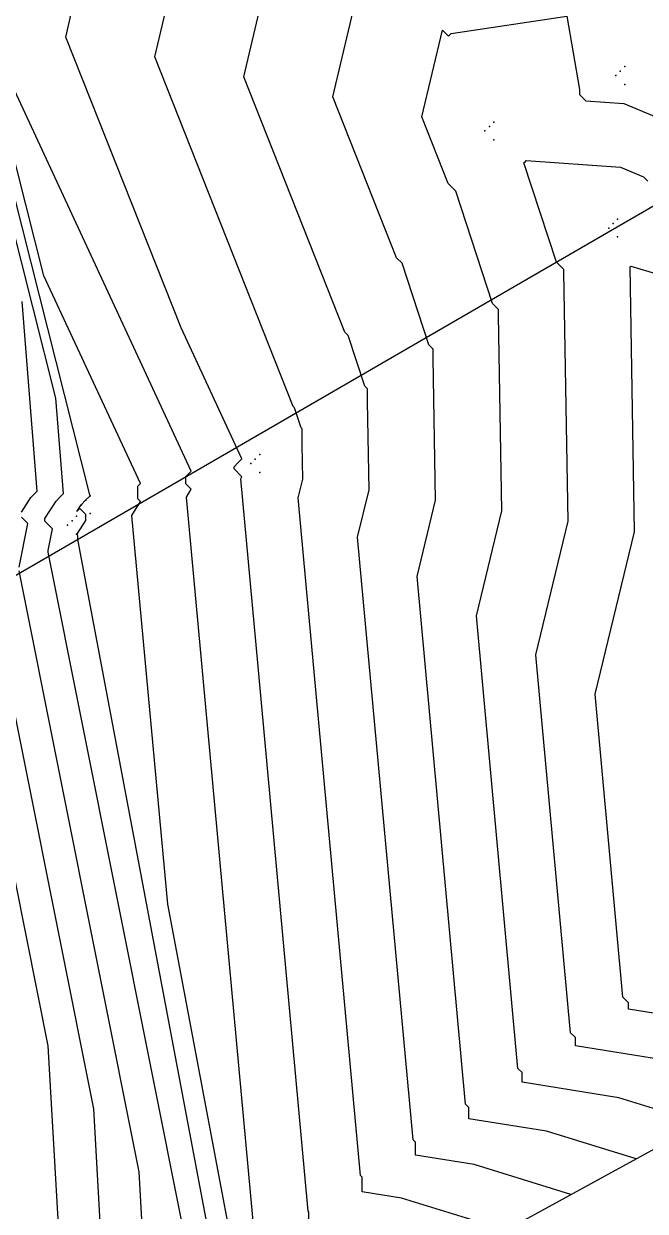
# Model space of a CAD drawing. Header units: metres. Extents: x 419582 to 423558, y 4805372 to 4807539.
# Drawn here: x 421766.28 to 421780.29, y 4806399.88 to 4806426.66 of the extents above; entities that cross this region are included whole.
import ezdxf

# ---------------------------------------------------------------- set-up
doc = ezdxf.new("R2010")
doc.units = ezdxf.units.M
for name, color, linetype in [('C-TINN', 4, 'Continuous'), ('C-TINN-BNDY', 110, 'Continuous'), ('C-TOPO-MAJR', 9, 'Continuous'), ('C-TOPO-MINR', 8, 'Continuous')]:
    doc.layers.add(name, color=color, linetype=linetype)

msp = doc.modelspace()

# ---------------------------------------------------------------- linework, layer by layer
at = {"color": 31, "lineweight": 30, "true_color": 0xffbd7a, "elevation": 1718.013}
msp.add_lwpolyline([(423449.834, 4807399.592), (423130.593, 4807500.114), (421950.92, 4806612.998), (421795.045, 4806430.988), (421305.015, 4806147.038), (421305.015, 4806147.038), (420630.083, 4805770.97), (419765.157, 4805549.54), (419617.356, 4805580.088)], dxfattribs=at)
at = {"layer": 'C-TINN', "color": 4, "linetype": 'Continuous', "lineweight": -3}
for p in [(421779.83, 4806425.69, 1786.7), (421779.63, 4806425.49, 1786.7), (421779.73, 4806425.59, 1786.7), (421779.83, 4806425.29, 1786.7), (421776.78, 4806424.34, 1787.71), (421776.88, 4806424.44, 1787.71), (421776.68, 4806424.24, 1787.71), (421776.88, 4806424.04, 1787.71), (421779.67, 4806422.25, 1788.82), (421779.47, 4806422.05, 1788.82), (421779.57, 4806422.15, 1788.82), (421779.67, 4806421.85, 1788.82), (421771.5, 4806416.84, 1783.35), (421771.6, 4806416.94, 1783.35), (421771.4, 4806416.74, 1783.35), (421771.6, 4806416.54, 1783.35), (421767.58, 4806415.81, 1780.01), (421767.68, 4806415.91, 1780.01), (421767.78, 4806416.01, 1780.01), (421767.47, 4806415.55, 1779.98), (421767.78, 4806415.61, 1780.01), (421767.27, 4806415.35, 1779.98), (421767.37, 4806415.45, 1779.98), (421767.47, 4806415.15, 1779.98)]:
    msp.add_point(p, dxfattribs=at)
at = {"layer": 'C-TINN-BNDY', "color": 110, "linetype": 'Continuous', "lineweight": -3, "flags": 128}
msp.add_lwpolyline([(422724.87, 4807165.92), (422697.08, 4807146.67), (422577.28, 4807048.8), (422494.93, 4806993.73), (422433.35, 4806948.24), (422390.21, 4806913.55), (422303.24, 4806847.72), (422229.68, 4806793.83), (422213.19, 4806781.58), (422179.34, 4806755.48), (422143.63, 4806726.94), (422090.94, 4806686.36), (421935.65, 4806537.41), (421807.76, 4806419.27), (421798.23, 4806410.98), (421750.84, 4806385.06), (421712.43, 4806364.25), (421678.37, 4806344.94), (421648.74, 4806328.11), (421541.25, 4806258.62), (421434.62, 4806175.52), (421305.47, 4806115.01), (421187.67, 4806058.56)], dxfattribs=at)
at = {"layer": 'C-TOPO-MAJR', "color": 9, "linetype": 'Continuous', "lineweight": -3, "flags": 128}
for points, elevation in [([(421778.615, 4806400.252), (421776.433, 4806400.928), (421775.113, 4806401.141), (421775.113, 4806401.431), (421775.058, 4806401.486), (421773.809, 4806415.079), (421774.067, 4806416.149), (421774.034, 4806418.142), (421774.034, 4806418.421), (421773.974, 4806418.481), (421773.598, 4806419.627), (421773.522, 4806419.703), (421771.241, 4806425.459), (421771.659, 4806427.223)], 1785), ([(421771.263, 4806396.231), (421768.913, 4806396.959), (421770.538, 4806398.542), (421770.485, 4806398.595), (421770.485, 4806398.889), (421770.511, 4806398.915), (421770.538, 4806398.942), (421767.51, 4806414.986), (421767.495, 4806415.158), (421767.677, 4806415.457), (421767.677, 4806415.59), (421767.543, 4806415.723), (421767.51, 4806415.69), (421767.477, 4806415.657), (421767.574, 4806415.811), (421767.674, 4806415.911), (421767.774, 4806416.011), (421767.772, 4806416.032), (421765.111, 4806426.543)], 1780)]:
    msp.add_lwpolyline(points, dxfattribs=dict(at, elevation=elevation))
at = {"layer": 'C-TOPO-MINR', "color": 8, "linetype": 'Continuous', "lineweight": -3, "flags": 128}
for points, elevation in [([(421775.675, 4806398.643), (421773.166, 4806399.421), (421772.711, 4806399.494), (421772.711, 4806399.857), (421772.692, 4806399.875), (421771.562, 4806412.163), (421771.171, 4806416.396), (421771.2, 4806416.443), (421771.021, 4806416.622), (421771.021, 4806416.664), (421771.11, 4806416.753), (421771.2, 4806416.843), (421769.827, 4806419.798), (421767.226, 4806426.358), (421767.351, 4806426.884), (421767.351, 4806427.209), (421766.929, 4806427.75), (421765.638, 4806431.267)], 1783), ([(421780.086, 4806401.056), (421778.067, 4806401.682), (421776.314, 4806401.964), (421776.314, 4806402.218), (421776.241, 4806402.291), (421775.147, 4806414.194), (421775.562, 4806415.913), (421775.51, 4806419.112), (421775.51, 4806419.319), (421775.413, 4806419.416), (421774.809, 4806421.255), (421774.688, 4806421.377), (421773.248, 4806425.009), (421773.814, 4806427.393)], 1786), ([(421777.145, 4806399.447), (421774.8, 4806400.175), (421773.912, 4806400.318), (421773.912, 4806400.644), (421773.875, 4806400.681), (421772.47, 4806415.964), (421772.572, 4806416.386), (421772.559, 4806417.171), (421772.559, 4806417.523), (421772.535, 4806417.547), (421772.387, 4806417.998), (421772.357, 4806418.028), (421769.233, 4806425.908), (421769.505, 4806427.054)], 1784), ([(421781.556, 4806401.86), (421779.701, 4806402.435), (421777.515, 4806402.787), (421777.515, 4806403.005), (421777.424, 4806403.096), (421776.486, 4806413.308), (421777.058, 4806415.676), (421776.985, 4806420.083), (421776.985, 4806420.216), (421776.851, 4806420.35), (421776.02, 4806422.884), (421775.853, 4806423.051), (421775.255, 4806424.559), (421775.719, 4806426.516), (421775.859, 4806426.377), (421775.889, 4806426.407), (421775.919, 4806426.438), (421778.525, 4806426.829), (421778.813, 4806425.178), (421778.813, 4806425.059), (421778.954, 4806424.919), (421779.807, 4806424.86), (421780.495, 4806424.573)], 1787), ([(421772.734, 4806397.035), (421770.214, 4806397.816), (421771.005, 4806398.587), (421770.877, 4806398.715), (421770.877, 4806398.859), (421770.941, 4806398.923), (421771.005, 4806398.987), (421769.531, 4806406.804), (421768.72, 4806415.571), (421768.912, 4806415.886), (421768.853, 4806415.945), (421768.853, 4806416.226), (421768.883, 4806416.256), (421768.912, 4806416.286), (421766.734, 4806420.974), (421765.301, 4806426.635)], 1781), ([(421769.793, 4806395.426), (421767.612, 4806396.103), (421769.769, 4806398.204), (421769.769, 4806398.213), (421769.926, 4806398.534), (421769.731, 4806398.728), (421769.731, 4806398.739), (421769.828, 4806398.836), (421769.926, 4806398.934), (421769.903, 4806399.337), (421766.828, 4806414.738), (421766.828, 4806414.78), (421766.928, 4806415.268), (421766.757, 4806415.44), (421766.757, 4806415.497), (421767.008, 4806415.893), (421767.093, 4806415.979), (421767.179, 4806416.064), (421767.007, 4806418.211), (421764.921, 4806426.452)], 1779), ([(421774.204, 4806397.839), (421771.532, 4806398.668), (421771.51, 4806398.671), (421771.51, 4806399.069), (421771.509, 4806399.07), (421771.455, 4806399.655), (421769.946, 4806415.983), (421770.056, 4806416.164), (421769.937, 4806416.283), (421769.937, 4806416.445), (421769.996, 4806416.505), (421770.056, 4806416.564), (421765.678, 4806425.988)], 1782), ([(421781.335, 4806403.189), (421778.717, 4806403.611), (421778.717, 4806403.793), (421778.607, 4806403.902), (421777.824, 4806412.423), (421778.553, 4806415.439), (421778.46, 4806421.054), (421778.46, 4806421.114), (421778.29, 4806421.284), (421777.557, 4806423.52), (421777.583, 4806423.546), (421777.609, 4806423.572), (421779.732, 4806423.426), (421780.253, 4806423.208), (421780.352, 4806423.11)], 1788), ([(421782.969, 4806403.942), (421779.918, 4806404.434), (421779.918, 4806404.58), (421779.79, 4806404.707), (421779.162, 4806411.537), (421780.048, 4806415.202), (421779.95, 4806421.175), (421779.959, 4806421.185), (421779.969, 4806421.194), (421782.402, 4806420.468)], 1789), ([(421766.233, 4806415.646), (421766.441, 4806415.976), (421766.512, 4806416.047), (421766.583, 4806416.117), (421766.242, 4806420.39)], 1778), ([(421766.173, 4806414.403), (421766.375, 4806415.389), (421766.233, 4806415.531)], 1778), ([(421768.323, 4806394.622), (421766.311, 4806395.246), (421768.301, 4806397.184), (421768.301, 4806397.224), (421768.978, 4806398.612), (421768.801, 4806398.789), (421768.801, 4806398.835), (421768.889, 4806398.923), (421768.978, 4806399.012), (421768.88, 4806400.762), (421766.173, 4806414.318)], 1778), ([(421766.852, 4806393.818), (421765.009, 4806394.389), (421766.832, 4806396.165), (421766.832, 4806396.234), (421768.03, 4806398.69), (421767.87, 4806398.85), (421767.87, 4806398.931), (421767.95, 4806399.011), (421768.03, 4806399.09), (421767.857, 4806402.186), (421765.518, 4806413.898)], 1777), ([(421765.364, 4806395.245), (421767.083, 4806398.769), (421766.94, 4806398.911), (421766.94, 4806399.026), (421767.011, 4806399.098), (421767.083, 4806399.169), (421766.834, 4806403.61), (421764.864, 4806413.478)], 1776)]:
    msp.add_lwpolyline(points, dxfattribs=dict(at, elevation=elevation))

doc.saveas('drawing.dxf')
